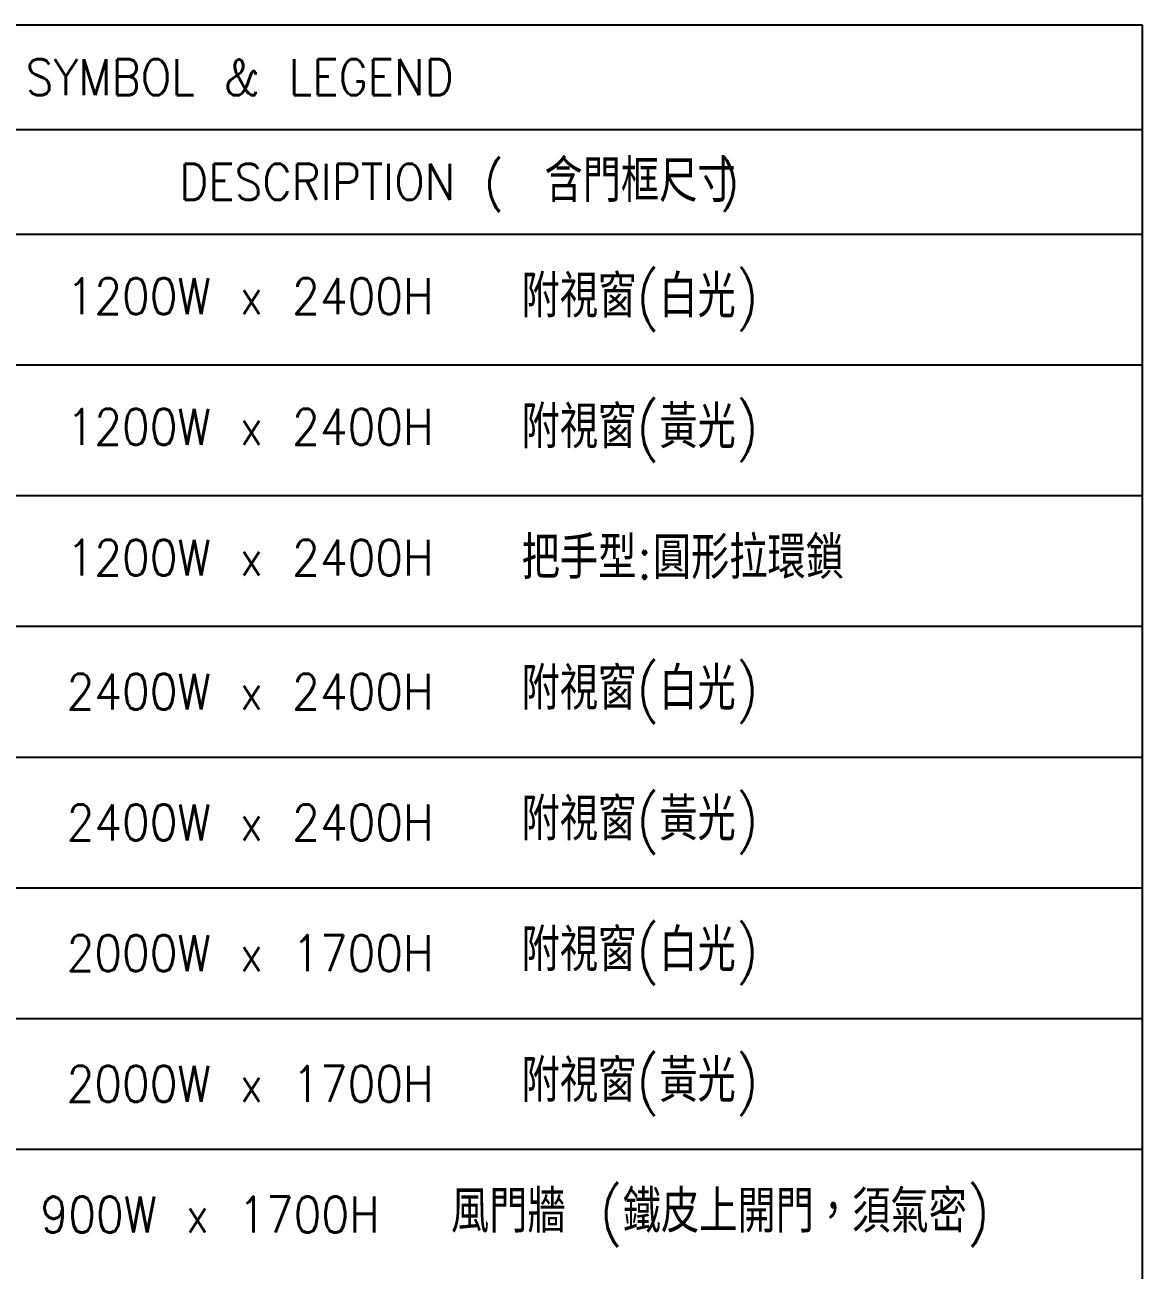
# Model space of a CAD drawing. Header units: millimetres. Extents: x -960 to 41501, y -1010 to 11880.
# Drawn here: x 33419 to 35128, y 2136 to 4041 of the extents above; entities that cross this region are included whole.
import ezdxf
from ezdxf.enums import TextEntityAlignment as Align

# ---------------------------------------------------------------- set-up
doc = ezdxf.new("R2010")
doc.units = ezdxf.units.MM
doc.header["$LTSCALE"] = 100
doc.layers.add('188K-SM-03-F10-ARCH-PA-Y2257103$0$K-TXT', color=7, linetype='Continuous')
doc.styles.add('188K-SM-03-F10-ARCH-PA-Y2257103$0$Standard', font='txt.shx', dxfattribs={"bigfont": 'chineset.shx'})

# ---------------------------------------------------------------- blocks, each defined once
blk = doc.blocks.new('188K-SM-03-F10-ARCH-PA-Y2257103')
at = {"layer": '188K-SM-03-F10-ARCH-PA-Y2257103$0$K-TXT'}
for p, q in [((32120.4, 4041.1), (35127.6, 4041.1)), ((35127.6, 4041.1), (35127.6, 321.1)), ((32120.4, 3881.1), (35127.6, 3881.1)), ((32120.4, 3721.1), (35127.6, 3721.1)), ((32120.4, 3521.1), (35127.6, 3521.1)), ((32120.4, 3321.1), (35127.6, 3321.1)), ((32120.4, 3121.1), (35127.6, 3121.1)), ((32120.4, 2921.1), (35127.6, 2921.1)), ((32120.4, 2721.1), (35127.6, 2721.1)), ((32120.4, 2521.1), (35127.6, 2521.1)), ((32120.4, 2321.1), (35127.6, 2321.1))]:
    blk.add_line(p, q, dxfattribs=at)
at = {"layer": '188K-SM-03-F10-ARCH-PA-Y2257103$0$K-TXT', "style": '188K-SM-03-F10-ARCH-PA-Y2257103$0$Standard', "width": 0.9}
blk.add_text('DOOR SYMBOL & LEGEND', height=55, dxfattribs=at).set_placement((33634, 3961.1), align=Align.MIDDLE)
blk.add_text('DESCRIPTION (      )', height=55, dxfattribs=at).set_placement((34083.1, 3801.1), align=Align.MIDDLE_CENTER)
for s, height, p in [('含門框尺寸', 65, (34213.4, 3802.7)), ('附視窗(白光)', 65, (34178.5, 3626.1)), ('1200W x 2400H', 55, (33482.5, 3626.1)), ('附視窗(黃光)', 65, (34178.5, 3426.1)), ('1200W x 2400H', 55, (33482.5, 3426.1)), ('把手型:圓形拉環鎖', 65, (34178.5, 3226.1)), ('1200W x 2400H', 55, (33482.5, 3226.1)), ('附視窗(白光)', 65, (34178.5, 3026.1)), ('2400W x 2400H', 55, (33482.5, 3021.1)), ('附視窗(黃光)', 65, (34178.5, 2826.1)), ('2400W x 2400H', 55, (33482.5, 2821.1)), ('附視窗(白光)', 65, (34178.5, 2626.1)), ('2000W x 1700H', 55, (33482.5, 2621.1)), ('附視窗(黃光)', 65, (34178.5, 2426.1)), ('2000W x 1700H', 55, (33482.5, 2421.1)), ('風門牆 (鐵皮上開門，須氣密)', 65, (34070.4, 2226.1)), ('900W x 1700H', 55, (33442.5, 2221.1))]:
    blk.add_text(s, height=height, dxfattribs=at).set_placement(p, align=Align.MIDDLE_LEFT)

msp = doc.modelspace()

# ---------------------------------------------------------------- block references
msp.add_blockref('188K-SM-03-F10-ARCH-PA-Y2257103', (0, 0))

doc.saveas('drawing.dxf')
